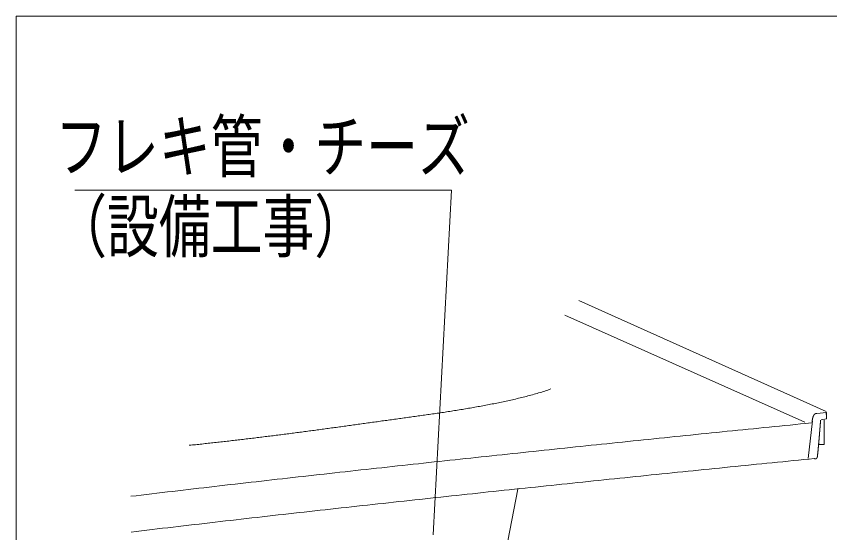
# Model space of a CAD drawing. Units: millimetres on the paper. Extents: x -305 to 305, y -152 to 152.
# Drawn here: x -231.65 to -193.05, y -77.62 to -53.12 of the extents above; entities that cross this region are included whole.
import ezdxf
from ezdxf.enums import TextEntityAlignment as Align

# ---------------------------------------------------------------- set-up
doc = ezdxf.new("R2010")
doc.units = ezdxf.units.MM
doc.layers.add('0-1_RV', color=7, linetype='Continuous', lineweight=9)
doc.styles.add('ＭＳ ゴシック', font='')
doc.styles.get('ＭＳ ゴシック').set_extended_font_data('MS Gothic')

msp = doc.modelspace()

# ---------------------------------------------------------------- linework, layer by layer
at = {"layer": '0-1_RV'}
for p, q in [((-204.951, -66.597), (-193.225, -71.874)), ((-205.627, -67.3), (-194.225, -72.372)), ((-193.665, -71.957), (-193.196, -71.909)), ((-193.22, -71.896), (-193.22, -72.009)), ((-193.196, -71.909), (-193.196, -72.219)), ((-193.864, -72.314), (-194.077, -74.098)), ((-193.196, -72.219), (-193.458, -72.266)), ((-207.845, -75.557), (-209.339, -83.101))]:
    msp.add_line(p, q, dxfattribs=at)
msp.add_lwpolyline([(-231.654, -119.129), (-164.163, -119.129), (-164.163, -53.125), (-231.654, -53.125)], close=True, dxfattribs=at)
for points in [[(-228.874, -61.371), (-210.996, -61.371), (-211.866, -77.721)], [(-206.292, -70.795), (-206.362, -70.823), (-206.433, -70.849), (-206.504, -70.874), (-206.576, -70.898), (-206.648, -70.922), (-206.72, -70.944), (-206.792, -70.967), (-206.864, -70.989), (-206.937, -71.01), (-207.009, -71.031), (-207.082, -71.051), (-207.155, -71.072), (-207.228, -71.091), (-207.301, -71.111), (-207.374, -71.13), (-207.447, -71.149), (-207.521, -71.168), (-207.594, -71.186), (-207.667, -71.204), (-207.741, -71.222), (-207.814, -71.24), (-207.888, -71.257), (-207.961, -71.275), (-208.035, -71.292), (-208.109, -71.308), (-208.182, -71.325), (-208.256, -71.341), (-208.33, -71.358), (-208.404, -71.374), (-208.478, -71.39), (-208.552, -71.405), (-208.626, -71.421), (-208.7, -71.436), (-208.774, -71.452), (-208.848, -71.467), (-208.922, -71.482), (-208.996, -71.496), (-209.07, -71.511), (-209.144, -71.526)], [(-209.144, -71.526), (-209.219, -71.54), (-209.293, -71.554), (-209.367, -71.568), (-209.441, -71.582), (-209.516, -71.596), (-209.59, -71.61), (-209.664, -71.624), (-209.739, -71.637), (-209.813, -71.65), (-209.888, -71.664), (-209.962, -71.677), (-210.037, -71.69), (-210.111, -71.703), (-210.185, -71.716), (-210.26, -71.728), (-210.335, -71.741), (-210.409, -71.754), (-210.484, -71.766), (-210.558, -71.778), (-210.633, -71.791), (-210.707, -71.803), (-210.782, -71.815), (-210.857, -71.827), (-210.931, -71.838), (-211.006, -71.85), (-211.081, -71.862), (-211.155, -71.873), (-211.23, -71.885), (-211.305, -71.896), (-211.38, -71.907), (-211.454, -71.919), (-211.529, -71.93), (-211.604, -71.941), (-211.679, -71.952), (-211.754, -71.963), (-211.828, -71.973), (-211.903, -71.984), (-211.978, -71.995), (-212.053, -72.005)], [(-212.053, -72.005), (-212.128, -72.016), (-212.203, -72.027), (-212.277, -72.037), (-212.352, -72.048), (-212.427, -72.058), (-212.502, -72.069), (-212.577, -72.079), (-212.652, -72.089), (-212.727, -72.1), (-212.802, -72.11), (-212.876, -72.12), (-212.951, -72.131), (-213.026, -72.141), (-213.101, -72.151), (-213.176, -72.161), (-213.251, -72.172), (-213.326, -72.182), (-213.401, -72.192), (-213.475, -72.203), (-213.55, -72.213), (-213.625, -72.224), (-213.7, -72.234), (-213.775, -72.244), (-213.85, -72.255), (-213.925, -72.265), (-214, -72.276), (-214.074, -72.286), (-214.149, -72.297), (-214.224, -72.307), (-214.299, -72.317), (-214.374, -72.328), (-214.449, -72.338), (-214.524, -72.349), (-214.598, -72.359), (-214.673, -72.37), (-214.748, -72.38), (-214.823, -72.391), (-214.898, -72.401), (-214.973, -72.411)], [(-193.872, -72.239), (-193.871, -72.235), (-193.87, -72.231), (-193.869, -72.227), (-193.869, -72.223), (-193.868, -72.219), (-193.867, -72.215), (-193.866, -72.21), (-193.865, -72.206), (-193.864, -72.202), (-193.864, -72.198), (-193.863, -72.194), (-193.862, -72.19), (-193.861, -72.186), (-193.86, -72.182), (-193.859, -72.178), (-193.858, -72.174), (-193.857, -72.17), (-193.856, -72.166), (-193.855, -72.162), (-193.853, -72.158), (-193.852, -72.154), (-193.851, -72.15), (-193.85, -72.146), (-193.849, -72.142), (-193.847, -72.138), (-193.846, -72.134), (-193.845, -72.13), (-193.843, -72.126), (-193.842, -72.122), (-193.841, -72.118), (-193.839, -72.114), (-193.838, -72.11), (-193.836, -72.106), (-193.835, -72.102), (-193.833, -72.098), (-193.831, -72.095), (-193.83, -72.091), (-193.828, -72.087), (-193.826, -72.083)], [(-193.826, -72.083), (-193.825, -72.079), (-193.823, -72.076), (-193.821, -72.072), (-193.819, -72.068), (-193.817, -72.064), (-193.815, -72.061), (-193.813, -72.057), (-193.811, -72.053), (-193.809, -72.05), (-193.807, -72.046), (-193.805, -72.043), (-193.802, -72.039), (-193.8, -72.036), (-193.798, -72.032), (-193.795, -72.029), (-193.793, -72.025), (-193.79, -72.022), (-193.788, -72.019), (-193.785, -72.016), (-193.782, -72.013), (-193.779, -72.009), (-193.777, -72.006), (-193.774, -72.003), (-193.771, -72), (-193.768, -71.998), (-193.764, -71.995), (-193.761, -71.992), (-193.758, -71.989), (-193.755, -71.987), (-193.751, -71.984), (-193.748, -71.982), (-193.744, -71.98), (-193.741, -71.977), (-193.737, -71.975), (-193.733, -71.973), (-193.73, -71.971), (-193.726, -71.97), (-193.722, -71.968), (-193.718, -71.966)], [(-193.718, -71.966), (-193.714, -71.965), (-193.71, -71.964), (-193.706, -71.962), (-193.702, -71.961), (-193.698, -71.96), (-193.694, -71.96), (-193.69, -71.959), (-193.686, -71.958), (-193.681, -71.958), (-193.677, -71.957), (-193.673, -71.957), (-193.669, -71.957), (-193.665, -71.957)], [(-214.973, -72.411), (-215.048, -72.422), (-215.123, -72.432), (-215.197, -72.443), (-215.272, -72.453), (-215.347, -72.463), (-215.422, -72.474), (-215.497, -72.484), (-215.572, -72.495), (-215.647, -72.505), (-215.722, -72.515), (-215.796, -72.526), (-215.871, -72.536), (-215.946, -72.546), (-216.021, -72.557), (-216.096, -72.567), (-216.171, -72.577), (-216.246, -72.587), (-216.321, -72.598), (-216.396, -72.608), (-216.47, -72.618), (-216.545, -72.629), (-216.62, -72.639), (-216.695, -72.649), (-216.77, -72.659), (-216.845, -72.669), (-216.92, -72.679), (-216.995, -72.69), (-217.07, -72.7), (-217.145, -72.71), (-217.219, -72.72), (-217.294, -72.73), (-217.369, -72.74), (-217.444, -72.75), (-217.519, -72.76), (-217.594, -72.77), (-217.669, -72.78), (-217.744, -72.79), (-217.819, -72.8), (-217.894, -72.81)], [(-193.934, -72.409), (-194.183, -72.433), (-194.432, -72.458), (-194.68, -72.482), (-194.929, -72.507), (-195.177, -72.532), (-195.426, -72.557), (-195.674, -72.581), (-195.923, -72.606), (-196.171, -72.631), (-196.42, -72.656), (-196.669, -72.681), (-196.917, -72.706), (-197.166, -72.731), (-197.414, -72.756), (-197.663, -72.782), (-197.911, -72.807), (-198.16, -72.832), (-198.408, -72.857), (-198.657, -72.882), (-198.905, -72.908), (-199.154, -72.933), (-199.402, -72.958), (-199.651, -72.983), (-199.899, -73.009), (-200.148, -73.034), (-200.396, -73.06), (-200.645, -73.085), (-200.893, -73.111), (-201.142, -73.136), (-201.39, -73.162), (-201.639, -73.187), (-201.887, -73.213), (-202.136, -73.239), (-202.384, -73.264), (-202.633, -73.29), (-202.881, -73.316), (-203.13, -73.341), (-203.378, -73.367), (-203.627, -73.393)], [(-193.887, -72.401), (-193.887, -72.397), (-193.886, -72.393), (-193.886, -72.389), (-193.886, -72.384), (-193.886, -72.38), (-193.886, -72.376), (-193.886, -72.372), (-193.886, -72.368), (-193.885, -72.364), (-193.885, -72.359), (-193.885, -72.355), (-193.885, -72.351), (-193.884, -72.347), (-193.884, -72.343), (-193.884, -72.339), (-193.883, -72.334), (-193.883, -72.33), (-193.883, -72.326), (-193.882, -72.322), (-193.882, -72.318), (-193.882, -72.314), (-193.881, -72.309), (-193.881, -72.305), (-193.88, -72.301), (-193.88, -72.297), (-193.879, -72.293), (-193.879, -72.289), (-193.878, -72.285), (-193.878, -72.28), (-193.877, -72.276), (-193.877, -72.272), (-193.876, -72.268), (-193.876, -72.264), (-193.875, -72.26), (-193.874, -72.256), (-193.874, -72.252), (-193.873, -72.247), (-193.872, -72.243), (-193.872, -72.239)], [(-193.57, -73.424), (-193.316, -73.424), (-193.316, -72.283)], [(-193.516, -72.694), (-193.515, -72.686), (-193.514, -72.677), (-193.514, -72.669), (-193.513, -72.661), (-193.512, -72.652), (-193.512, -72.644), (-193.511, -72.635), (-193.51, -72.627), (-193.51, -72.619), (-193.509, -72.61), (-193.508, -72.602), (-193.508, -72.594), (-193.507, -72.585), (-193.506, -72.577), (-193.506, -72.568), (-193.505, -72.56), (-193.504, -72.552), (-193.504, -72.543), (-193.503, -72.535), (-193.502, -72.526), (-193.502, -72.518), (-193.501, -72.51), (-193.5, -72.501), (-193.499, -72.493), (-193.499, -72.484), (-193.498, -72.476), (-193.497, -72.468), (-193.497, -72.459), (-193.496, -72.451), (-193.495, -72.442), (-193.495, -72.434), (-193.494, -72.426), (-193.493, -72.417), (-193.493, -72.409), (-193.492, -72.4), (-193.491, -72.392), (-193.491, -72.384), (-193.49, -72.375), (-193.489, -72.367)], [(-193.489, -72.367), (-193.489, -72.359), (-193.488, -72.35), (-193.487, -72.342), (-193.487, -72.333), (-193.486, -72.325), (-193.485, -72.317), (-193.485, -72.308), (-193.484, -72.3), (-193.483, -72.291), (-193.483, -72.283)], [(-217.894, -72.81), (-217.969, -72.82), (-218.044, -72.83), (-218.119, -72.84), (-218.194, -72.85), (-218.268, -72.859), (-218.343, -72.869), (-218.418, -72.879), (-218.493, -72.889), (-218.568, -72.899), (-218.643, -72.908), (-218.718, -72.918), (-218.793, -72.928), (-218.868, -72.937), (-218.943, -72.947), (-219.018, -72.956), (-219.093, -72.966), (-219.168, -72.976), (-219.243, -72.985), (-219.318, -72.995), (-219.393, -73.004), (-219.468, -73.014), (-219.543, -73.023), (-219.618, -73.032), (-219.693, -73.042), (-219.768, -73.051), (-219.843, -73.06), (-219.918, -73.07), (-219.993, -73.079), (-220.068, -73.088), (-220.143, -73.097), (-220.218, -73.106), (-220.293, -73.116), (-220.368, -73.125), (-220.443, -73.134), (-220.518, -73.143), (-220.593, -73.152), (-220.669, -73.161), (-220.744, -73.17), (-220.819, -73.179)], [(-193.543, -73.022), (-193.542, -73.013), (-193.542, -73.005), (-193.541, -72.996), (-193.54, -72.988), (-193.539, -72.98), (-193.539, -72.971), (-193.538, -72.963), (-193.537, -72.954), (-193.537, -72.946), (-193.536, -72.938), (-193.535, -72.929), (-193.535, -72.921), (-193.534, -72.912), (-193.533, -72.904), (-193.532, -72.896), (-193.532, -72.887), (-193.531, -72.879), (-193.53, -72.87), (-193.53, -72.862), (-193.529, -72.854), (-193.528, -72.845), (-193.528, -72.837), (-193.527, -72.829), (-193.526, -72.82), (-193.526, -72.812), (-193.525, -72.803), (-193.524, -72.795), (-193.523, -72.787), (-193.523, -72.778), (-193.522, -72.77), (-193.521, -72.761), (-193.521, -72.753), (-193.52, -72.745), (-193.519, -72.736), (-193.519, -72.728), (-193.518, -72.719), (-193.517, -72.711), (-193.517, -72.703), (-193.516, -72.694)], [(-220.819, -73.179), (-220.894, -73.188), (-220.969, -73.197), (-221.044, -73.205), (-221.119, -73.214), (-221.194, -73.223), (-221.269, -73.232), (-221.344, -73.24), (-221.419, -73.249), (-221.494, -73.258), (-221.569, -73.266), (-221.645, -73.275), (-221.72, -73.283), (-221.795, -73.292), (-221.87, -73.301), (-221.945, -73.309), (-222.02, -73.317), (-222.095, -73.326), (-222.17, -73.334), (-222.246, -73.342), (-222.321, -73.351), (-222.396, -73.359), (-222.471, -73.367), (-222.546, -73.375), (-222.621, -73.384), (-222.696, -73.392), (-222.772, -73.4), (-222.847, -73.408), (-222.922, -73.416), (-222.997, -73.424), (-223.072, -73.432), (-223.147, -73.44), (-223.223, -73.448), (-223.298, -73.455), (-223.373, -73.463), (-223.448, -73.471), (-223.448, -73.471)], [(-193.571, -73.349), (-193.57, -73.34), (-193.57, -73.332), (-193.569, -73.324), (-193.568, -73.315), (-193.567, -73.307), (-193.567, -73.298), (-193.566, -73.29), (-193.565, -73.282), (-193.565, -73.273), (-193.564, -73.265), (-193.563, -73.256), (-193.562, -73.248), (-193.562, -73.24), (-193.561, -73.231), (-193.56, -73.223), (-193.559, -73.215), (-193.559, -73.206), (-193.558, -73.198), (-193.557, -73.189), (-193.557, -73.181), (-193.556, -73.173), (-193.555, -73.164), (-193.554, -73.156), (-193.554, -73.147), (-193.553, -73.139), (-193.552, -73.131), (-193.552, -73.122), (-193.551, -73.114), (-193.55, -73.105), (-193.549, -73.097), (-193.549, -73.089), (-193.548, -73.08), (-193.547, -73.072), (-193.547, -73.063), (-193.546, -73.055), (-193.545, -73.047), (-193.544, -73.038), (-193.544, -73.03), (-193.543, -73.022)], [(-203.627, -73.393), (-203.875, -73.419), (-204.123, -73.445), (-204.372, -73.471), (-204.62, -73.496), (-204.869, -73.522), (-205.117, -73.548), (-205.366, -73.574), (-205.614, -73.6), (-205.862, -73.626), (-206.111, -73.653), (-206.359, -73.679), (-206.608, -73.705), (-206.856, -73.731), (-207.105, -73.757), (-207.353, -73.783), (-207.601, -73.81), (-207.85, -73.836), (-208.098, -73.862), (-208.347, -73.889), (-208.595, -73.915), (-208.843, -73.941), (-209.092, -73.968), (-209.34, -73.994), (-209.589, -74.021), (-209.837, -74.047), (-210.085, -74.074), (-210.334, -74.101), (-210.582, -74.127), (-210.83, -74.154), (-211.079, -74.181), (-211.327, -74.207), (-211.576, -74.234), (-211.824, -74.261), (-212.072, -74.288), (-212.321, -74.315), (-212.569, -74.342), (-212.817, -74.369), (-213.066, -74.396), (-213.314, -74.423)], [(-193.636, -74.002), (-193.635, -73.994), (-193.634, -73.986), (-193.633, -73.977), (-193.632, -73.969), (-193.631, -73.961), (-193.63, -73.952), (-193.629, -73.944), (-193.628, -73.935), (-193.627, -73.927), (-193.626, -73.919), (-193.625, -73.91), (-193.624, -73.902), (-193.624, -73.894), (-193.623, -73.885), (-193.622, -73.877), (-193.621, -73.868), (-193.62, -73.86), (-193.619, -73.852), (-193.618, -73.843), (-193.617, -73.835), (-193.616, -73.827), (-193.615, -73.818), (-193.614, -73.81), (-193.613, -73.801), (-193.612, -73.793), (-193.612, -73.785), (-193.611, -73.776), (-193.61, -73.768), (-193.609, -73.76), (-193.608, -73.751), (-193.607, -73.743), (-193.606, -73.735), (-193.606, -73.726), (-193.605, -73.718), (-193.604, -73.709), (-193.603, -73.701), (-193.602, -73.693), (-193.602, -73.684), (-193.601, -73.676)], [(-193.601, -73.676), (-193.6, -73.667), (-193.599, -73.659), (-193.598, -73.651), (-193.598, -73.642), (-193.597, -73.634), (-193.596, -73.626), (-193.595, -73.617), (-193.595, -73.609), (-193.594, -73.6), (-193.593, -73.592), (-193.592, -73.584), (-193.592, -73.575), (-193.591, -73.567), (-193.59, -73.558), (-193.589, -73.55), (-193.588, -73.542), (-193.588, -73.533), (-193.587, -73.525), (-193.586, -73.516), (-193.585, -73.508), (-193.585, -73.5), (-193.584, -73.491), (-193.583, -73.483), (-193.582, -73.475), (-193.582, -73.466), (-193.581, -73.458), (-193.58, -73.449), (-193.579, -73.441), (-193.579, -73.433), (-193.578, -73.424), (-193.577, -73.416), (-193.576, -73.407), (-193.576, -73.399), (-193.575, -73.391), (-193.574, -73.382), (-193.573, -73.374), (-193.573, -73.366), (-193.572, -73.357), (-193.571, -73.349)], [(-197.027, -74.422), (-196.777, -74.397), (-196.527, -74.372), (-196.278, -74.347), (-196.028, -74.322), (-195.778, -74.297), (-195.529, -74.272), (-195.279, -74.247), (-195.03, -74.222), (-194.78, -74.198), (-194.53, -74.173), (-194.281, -74.148), (-194.031, -74.124), (-193.781, -74.099), (-193.781, -74.099), (-193.773, -74.103), (-193.765, -74.105), (-193.757, -74.108), (-193.749, -74.109), (-193.741, -74.111), (-193.732, -74.111), (-193.724, -74.111), (-193.716, -74.11), (-193.707, -74.108), (-193.699, -74.106), (-193.692, -74.102), (-193.684, -74.098), (-193.678, -74.093), (-193.671, -74.087), (-193.666, -74.08), (-193.661, -74.074), (-193.657, -74.066), (-193.653, -74.059), (-193.649, -74.051), (-193.646, -74.043), (-193.644, -74.035), (-193.642, -74.027), (-193.64, -74.019), (-193.638, -74.011), (-193.636, -74.002)], [(-213.314, -74.423), (-213.562, -74.45), (-213.811, -74.477), (-214.059, -74.504), (-214.307, -74.531), (-214.556, -74.558), (-214.804, -74.585), (-215.052, -74.613), (-215.3, -74.64), (-215.549, -74.667), (-215.797, -74.695), (-216.045, -74.722), (-216.294, -74.75), (-216.542, -74.777), (-216.79, -74.805), (-217.038, -74.832), (-217.287, -74.86), (-217.535, -74.888), (-217.783, -74.915), (-218.031, -74.943), (-218.28, -74.971), (-218.528, -74.999), (-218.776, -75.026), (-219.024, -75.054), (-219.273, -75.082), (-219.521, -75.11), (-219.769, -75.138), (-220.017, -75.167), (-220.265, -75.195), (-220.514, -75.223), (-220.762, -75.251), (-221.01, -75.28), (-221.258, -75.308), (-221.506, -75.336), (-221.754, -75.365), (-222.003, -75.393), (-222.251, -75.422), (-222.499, -75.451), (-222.747, -75.479), (-222.995, -75.508)], [(-206.76, -75.421), (-206.51, -75.395), (-206.261, -75.368), (-206.011, -75.342), (-205.762, -75.316), (-205.512, -75.29), (-205.263, -75.264), (-205.013, -75.238), (-204.764, -75.212), (-204.514, -75.186), (-204.265, -75.16), (-204.015, -75.134), (-203.765, -75.109), (-203.516, -75.083), (-203.266, -75.057), (-203.017, -75.031), (-202.767, -75.005), (-202.518, -74.98), (-202.268, -74.954), (-202.019, -74.928), (-201.769, -74.903), (-201.519, -74.877), (-201.27, -74.852), (-201.02, -74.826), (-200.771, -74.801), (-200.521, -74.775), (-200.272, -74.75), (-200.022, -74.724), (-199.772, -74.699), (-199.523, -74.673), (-199.273, -74.648), (-199.024, -74.623), (-198.774, -74.598), (-198.524, -74.572), (-198.275, -74.547), (-198.025, -74.522), (-197.775, -74.497), (-197.526, -74.472), (-197.276, -74.447), (-197.027, -74.422)], [(-222.995, -75.508), (-223.243, -75.537), (-223.491, -75.566), (-223.74, -75.595), (-223.988, -75.624), (-224.236, -75.653), (-224.484, -75.682), (-224.732, -75.711), (-224.98, -75.74), (-225.228, -75.77), (-225.476, -75.799), (-225.724, -75.828), (-225.972, -75.858), (-226.22, -75.887)], [(-216.488, -76.468), (-216.238, -76.441), (-215.989, -76.413), (-215.74, -76.386), (-215.49, -76.358), (-215.241, -76.331), (-214.992, -76.304), (-214.742, -76.276), (-214.493, -76.249), (-214.243, -76.222), (-213.994, -76.194), (-213.745, -76.167), (-213.495, -76.14), (-213.246, -76.113), (-212.996, -76.086), (-212.747, -76.059), (-212.498, -76.032), (-212.248, -76.005), (-211.999, -75.978), (-211.749, -75.951), (-211.5, -75.924), (-211.25, -75.898), (-211.001, -75.871), (-210.751, -75.844), (-210.502, -75.817), (-210.253, -75.791), (-210.003, -75.764), (-209.754, -75.737), (-209.504, -75.711), (-209.255, -75.684), (-209.005, -75.658), (-208.756, -75.631), (-208.506, -75.605), (-208.257, -75.579), (-208.007, -75.552), (-207.758, -75.526), (-207.508, -75.5), (-207.259, -75.473), (-207.009, -75.447), (-206.76, -75.421)], [(-226.208, -77.583), (-225.959, -77.553), (-225.71, -77.524), (-225.461, -77.494), (-225.212, -77.465), (-224.963, -77.435), (-224.714, -77.406), (-224.464, -77.376), (-224.215, -77.347), (-223.966, -77.318), (-223.717, -77.289), (-223.468, -77.26), (-223.218, -77.231), (-222.969, -77.202), (-222.72, -77.173), (-222.471, -77.144), (-222.222, -77.115), (-221.972, -77.087), (-221.723, -77.058), (-221.474, -77.029), (-221.225, -77.001), (-220.975, -76.972), (-220.726, -76.944), (-220.477, -76.916), (-220.228, -76.887), (-219.978, -76.859), (-219.729, -76.831), (-219.48, -76.803), (-219.23, -76.774), (-218.981, -76.746), (-218.732, -76.718), (-218.483, -76.69), (-218.233, -76.663), (-217.984, -76.635), (-217.735, -76.607), (-217.485, -76.579), (-217.236, -76.551), (-216.987, -76.524), (-216.737, -76.496), (-216.488, -76.468)]]:
    msp.add_lwpolyline(points, dxfattribs=at)

# ---------------------------------------------------------------- texts
at = {"layer": '0-1_RV', "style": 'ＭＳ ゴシック', "width": 0.75}
for s, p in [('\u3000フレキ管・チーズ', (-232.27, -61.22)), ('\u3000（設備工事）', (-232.27, -65.011))]:
    msp.add_text(s, height=2.405, dxfattribs=at).set_placement(p, align=Align.BOTTOM_LEFT)

doc.saveas('drawing.dxf')
